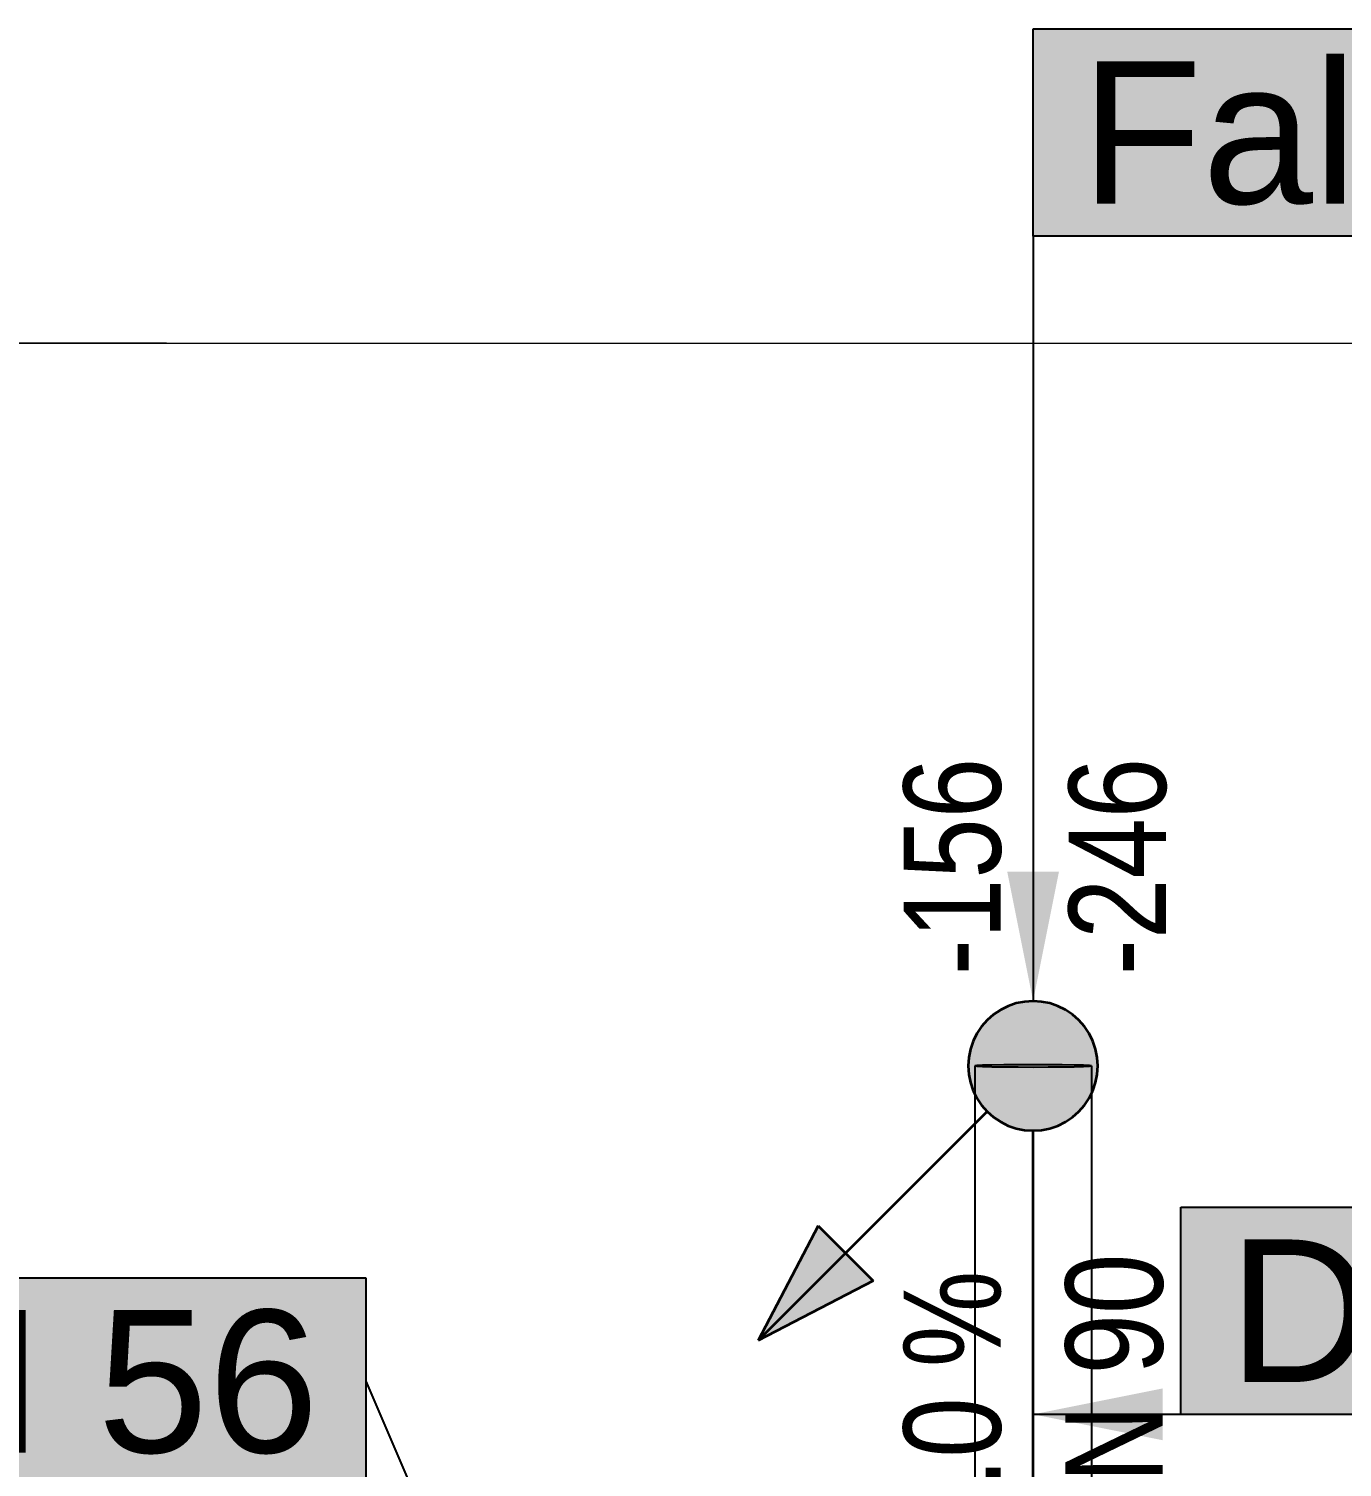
# Model space of a CAD drawing. Extents: x 0 to 756, y -25 to 420.
# Drawn here: x 323.49 to 343.76, y 265.61 to 287.82 of the extents above; entities that cross this region are included whole.
import ezdxf

# ---------------------------------------------------------------- set-up
doc = ezdxf.new("R2010")
doc.units = 0
doc.layers.get('0').update_dxf_attribs({"lineweight": 25})
doc.layers.add('S_Schmutzwasser', color=7, linetype='Continuous', lineweight=35, true_color=0x808040)
doc.layers.add('Standard', color=7, linetype='Continuous', lineweight=25)
doc.layers.add('X_Text', color=7, linetype='Continuous', lineweight=25)
doc.styles.get("Standard").update_dxf_attribs({"font": 'arial.ttf'})

# ---------------------------------------------------------------- blocks, each defined once
blk = doc.blocks.new('Referenz-A0T78P30OY')
at = {"layer": 'Standard', "color": 0, "lineweight": 18}
for p, q in [((325.615, 282.97), (316.615, 282.97)), ((319.615, 282.97), (349.053, 282.97))]:
    blk.add_line(p, q, dxfattribs=at)
blk = doc.blocks.new('Bauteilbeschriftung-A0T78PDCOY', base_point=(318.523, 259.461))
at = {"color": 0, "lineweight": -2}
for p, q in [((318.523, 268.541), (328.691, 268.541)), ((318.523, 265.341), (318.523, 268.541)), ((328.691, 268.541), (328.691, 265.341)), ((328.691, 265.341), (318.523, 265.341))]:
    blk.add_line(p, q, dxfattribs=at)
at = {"color": 0, "linetype": 'ByBlock', "lineweight": -2, "ltscale": 0.25}
blk.add_line((328.691, 266.941), (331.915, 259.461), dxfattribs=at)
at = {"color": 7, "linetype": 'ByBlock', "lineweight": -2, "ltscale": 0.25, "true_color": 0xffffff}
for points in [[(318.523, 265.341), (328.691, 265.341), (318.523, 268.541)], [(328.691, 265.341), (318.523, 268.541), (328.691, 268.541)]]:
    blk.add_solid(points, dxfattribs=at)
at = {"color": 0, "linetype": 'ByBlock', "lineweight": -2, "ltscale": 0.25}
for points in [[(331.558, 261.139), (330.756, 261.139), (331.491, 261.456)], [(331.915, 259.461), (331.558, 261.139), (330.756, 261.139)]]:
    blk.add_solid(points, dxfattribs=at)
at = {"color": 0, "linetype": 'ByBlock', "lineweight": -2, "ltscale": 0.25, "insert": (319.256, 268.041), "char_height": 2.2, "attachment_point": 1}
blk.add_mtext('{\\fArial;DN 56}', dxfattribs=at)
blk = doc.blocks.new('Fallleitung Abwasser-A0T78PESOY', base_point=(334.749, 267.569))
at = {"color": 0, "lineweight": -2}
for p, q in [((338.608, 272.735), (338.491, 272.677)), ((338.732, 272.777), (338.608, 272.735)), ((338.86, 272.802), (338.732, 272.777)), ((338.991, 272.811), (338.86, 272.802)), ((339.121, 272.802), (338.991, 272.811)), ((339.249, 272.777), (339.121, 272.802)), ((339.373, 272.735), (339.249, 272.777)), ((339.491, 272.677), (339.373, 272.735)), ((338.283, 272.518), (338.197, 272.42)), ((338.382, 272.604), (338.283, 272.518)), ((338.491, 272.677), (338.382, 272.604)), ((339.599, 272.604), (339.491, 272.677)), ((339.698, 272.518), (339.599, 272.604)), ((339.784, 272.42), (339.698, 272.518)), ((338.124, 272.311), (338.067, 272.194)), ((338.197, 272.42), (338.124, 272.311)), ((339.857, 272.311), (339.784, 272.42)), ((339.914, 272.194), (339.857, 272.311)), ((338.025, 272.07), (337.999, 271.941)), ((338.067, 272.194), (338.025, 272.07)), ((339.956, 272.07), (339.914, 272.194)), ((339.982, 271.941), (339.956, 272.07)), ((337.999, 271.941), (337.991, 271.811)), ((339.991, 271.811), (339.982, 271.941)), ((337.991, 271.811), (337.999, 271.68)), ((337.999, 271.68), (338.025, 271.552)), ((339.956, 271.552), (339.982, 271.68)), ((339.982, 271.68), (339.991, 271.811)), ((338.025, 271.552), (338.067, 271.428)), ((338.067, 271.428), (338.124, 271.311)), ((339.857, 271.311), (339.914, 271.428)), ((339.914, 271.428), (339.956, 271.552)), ((338.124, 271.311), (338.197, 271.202)), ((338.197, 271.202), (338.283, 271.104)), ((339.698, 271.104), (339.784, 271.202)), ((339.784, 271.202), (339.857, 271.311)), ((338.284, 271.104), (334.749, 267.569)), ((338.283, 271.104), (338.382, 271.018)), ((338.382, 271.018), (338.491, 270.945)), ((338.491, 270.945), (338.608, 270.887)), ((339.373, 270.887), (339.491, 270.945)), ((339.491, 270.945), (339.599, 271.018)), ((339.599, 271.018), (339.698, 271.104)), ((338.608, 270.887), (338.732, 270.845)), ((338.732, 270.845), (338.86, 270.819)), ((338.86, 270.819), (338.991, 270.811)), ((338.991, 270.811), (339.121, 270.819)), ((339.121, 270.819), (339.249, 270.845)), ((339.249, 270.845), (339.373, 270.887)), ((335.672, 269.343), (334.749, 267.569)), ((335.672, 269.343), (336.523, 268.492)), ((336.523, 268.492), (334.749, 267.569))]:
    blk.add_line(p, q, dxfattribs=at)
for points in [[(339.491, 272.677), (338.491, 272.677), (339.249, 272.777)], [(338.491, 272.677), (339.249, 272.777), (338.732, 272.777)], [(339.249, 272.777), (338.732, 272.777), (338.991, 272.811)], [(339.857, 272.311), (338.124, 272.311), (339.698, 272.518)], [(338.124, 272.311), (339.698, 272.518), (338.283, 272.518)], [(339.698, 272.518), (338.283, 272.518), (339.491, 272.677)], [(338.283, 272.518), (339.491, 272.677), (338.491, 272.677)], [(339.956, 272.07), (338.025, 272.07), (339.857, 272.311)], [(338.025, 272.07), (339.857, 272.311), (338.124, 272.311)], [(339.991, 271.811), (337.991, 271.811), (339.956, 272.07)], [(337.991, 271.811), (339.956, 272.07), (338.025, 272.07)], [(338.025, 271.552), (339.991, 271.811), (337.991, 271.811)], [(339.956, 271.552), (338.025, 271.552), (339.991, 271.811)], [(338.124, 271.311), (339.956, 271.552), (338.025, 271.552)], [(339.857, 271.311), (338.124, 271.311), (339.956, 271.552)], [(338.283, 271.104), (339.857, 271.311), (338.124, 271.311)], [(339.698, 271.104), (338.283, 271.104), (339.857, 271.311)], [(338.491, 270.945), (339.698, 271.104), (338.283, 271.104)], [(339.491, 270.945), (338.491, 270.945), (339.698, 271.104)], [(338.732, 270.845), (339.491, 270.945), (338.491, 270.945)], [(339.249, 270.845), (338.732, 270.845), (339.491, 270.945)], [(338.991, 270.811), (339.249, 270.845), (338.732, 270.845)], [(336.523, 268.492), (335.229, 268.492), (335.672, 269.343)], [(334.749, 267.569), (336.523, 268.492), (335.229, 268.492)]]:
    blk.add_solid(points, dxfattribs=at)
blk = doc.blocks.new('Bauteilbeschriftung-A0T78PEUOY', base_point=(338.591, 272.811))
at = {"color": 0, "lineweight": -2}
for p, q in [((338.991, 287.822), (368.974, 287.822)), ((338.991, 284.622), (338.991, 287.822)), ((368.974, 284.622), (338.991, 284.622))]:
    blk.add_line(p, q, dxfattribs=at)
at = {"color": 0, "linetype": 'ByBlock', "lineweight": -2, "ltscale": 0.25}
blk.add_line((338.991, 284.622), (338.991, 272.811), dxfattribs=at)
at = {"color": 7, "linetype": 'ByBlock', "lineweight": -2, "ltscale": 0.25, "true_color": 0xffffff}
for points in [[(338.991, 284.622), (368.974, 284.622), (338.991, 287.822)], [(368.974, 284.622), (338.991, 287.822), (368.974, 287.822)]]:
    blk.add_solid(points, dxfattribs=at)
at = {"color": 0, "linetype": 'ByBlock', "lineweight": -2, "ltscale": 0.25}
blk.add_solid([(338.991, 272.811), (339.391, 274.811), (338.591, 274.811)], dxfattribs=at)
at = {"color": 0, "linetype": 'ByBlock', "lineweight": -2, "ltscale": 0.25, "insert": (339.724, 287.322), "char_height": 2.2, "attachment_point": 1}
blk.add_mtext('{\\fArial;Fallleitung Abwasser}', dxfattribs=at)
blk = doc.blocks.new('Abwasserleitung-A0T78PF0OY', base_point=(338.991, 261.052))
at = {"color": 0, "linetype": 'ByBlock', "lineweight": -2, "ltscale": 0.35}
blk.add_line((338.991, 261.052), (338.991, 270.811), dxfattribs=at)
blk = doc.blocks.new('Bauteilbeschriftung-A0T78PF2OY', base_point=(338.991, 266.031))
at = {"color": 0, "lineweight": -2}
for p, q in [((341.27, 269.631), (351.433, 269.631)), ((341.27, 266.431), (341.27, 269.631)), ((351.433, 269.631), (351.433, 266.431)), ((351.433, 266.431), (341.27, 266.431))]:
    blk.add_line(p, q, dxfattribs=at)
at = {"color": 0, "linetype": 'ByBlock', "lineweight": -2, "ltscale": 0.25}
blk.add_line((341.27, 266.431), (338.991, 266.431), dxfattribs=at)
at = {"color": 7, "linetype": 'ByBlock', "lineweight": -2, "ltscale": 0.25, "true_color": 0xffffff}
for points in [[(341.27, 266.431), (351.433, 266.431), (341.27, 269.631)], [(351.433, 266.431), (341.27, 269.631), (351.433, 269.631)]]:
    blk.add_solid(points, dxfattribs=at)
at = {"color": 0, "linetype": 'ByBlock', "lineweight": -2, "ltscale": 0.25}
for points in [[(340.991, 266.431), (338.991, 266.431), (340.991, 266.831)], [(340.991, 266.031), (340.991, 266.431), (338.991, 266.431)]]:
    blk.add_solid(points, dxfattribs=at)
at = {"color": 0, "linetype": 'ByBlock', "lineweight": -2, "ltscale": 0.25, "insert": (342.003, 269.131), "char_height": 2.2, "attachment_point": 1}
blk.add_mtext('{\\fArial;DN 90}', dxfattribs=at)
blk = doc.blocks.new('Abwasser Schnellansicht-A0T78PF6OY', base_point=(324.365, 243.805))
at = {"color": 0, "linetype": 'ByBlock', "lineweight": -2, "ltscale": 0.25}
for p, q in [((338.541, 271.826), (338.354, 271.824)), ((338.758, 271.828), (338.541, 271.826)), ((338.991, 271.829), (338.758, 271.828)), ((339.223, 271.828), (338.991, 271.829)), ((339.441, 271.826), (339.223, 271.828)), ((339.627, 271.824), (339.441, 271.826)), ((338.121, 271.816), (338.091, 271.811)), ((338.091, 271.811), (338.121, 271.806)), ((338.091, 271.811), (338.091, 261.052)), ((338.211, 271.82), (338.121, 271.816)), ((338.121, 271.806), (338.211, 271.802)), ((338.354, 271.824), (338.211, 271.82)), ((338.211, 271.802), (338.354, 271.798)), ((338.354, 271.798), (338.541, 271.795)), ((338.541, 271.795), (338.758, 271.794)), ((338.758, 271.794), (338.991, 271.793)), ((338.991, 271.793), (339.223, 271.794)), ((339.223, 271.794), (339.441, 271.795)), ((339.441, 271.795), (339.627, 271.798)), ((339.77, 271.82), (339.627, 271.824)), ((339.627, 271.798), (339.77, 271.802)), ((339.86, 271.816), (339.77, 271.82)), ((339.77, 271.802), (339.86, 271.806)), ((339.891, 271.811), (339.86, 271.816)), ((339.86, 271.806), (339.891, 271.811)), ((339.891, 271.811), (339.891, 261.052))]:
    blk.add_line(p, q, dxfattribs=at)
at = {"color": 253, "linetype": 'ByBlock', "lineweight": -2, "ltscale": 0.25, "true_color": 0xa0a0a0, "char_height": 1.5, "attachment_point": 1, "rotation": 90}
for s, insert in [('{\\W0.8;\\fArial;-156}', (336.991, 273.211)), ('{\\W0.8;\\fArial;-246}', (339.541, 273.211)), ('{\\W0.8;\\fArial;DN 90}', (339.491, 264.161)), ('{\\W0.8;\\fArial;2.0 %}', (336.991, 264.363))]:
    blk.add_mtext(s, dxfattribs=dict(at, insert=insert))

msp = doc.modelspace()

# ---------------------------------------------------------------- block references
at = {"color": 8, "lineweight": 25, "ltscale": 0.25, "true_color": 0x808080}
msp.add_blockref('Referenz-A0T78P30OY', (0, 0), dxfattribs=at)
at = {"layer": 'S_Schmutzwasser', "lineweight": 25, "ltscale": 0.25}
msp.add_blockref('Abwasser Schnellansicht-A0T78PF6OY', (324.365, 243.805), dxfattribs=at)
at = {"layer": 'S_Schmutzwasser', "ltscale": 0.35}
for name, p in [('Fallleitung Abwasser-A0T78PESOY', (334.749, 267.569)), ('Abwasserleitung-A0T78PF0OY', (338.991, 261.052))]:
    msp.add_blockref(name, p, dxfattribs=at)
at = {"layer": 'X_Text', "color": 7, "ltscale": 0.25}
for name, p in [('Bauteilbeschriftung-A0T78PEUOY', (338.591, 272.811)), ('Bauteilbeschriftung-A0T78PF2OY', (338.991, 266.031)), ('Bauteilbeschriftung-A0T78PDCOY', (318.523, 259.461))]:
    msp.add_blockref(name, p, dxfattribs=at)

doc.saveas('drawing.dxf')
